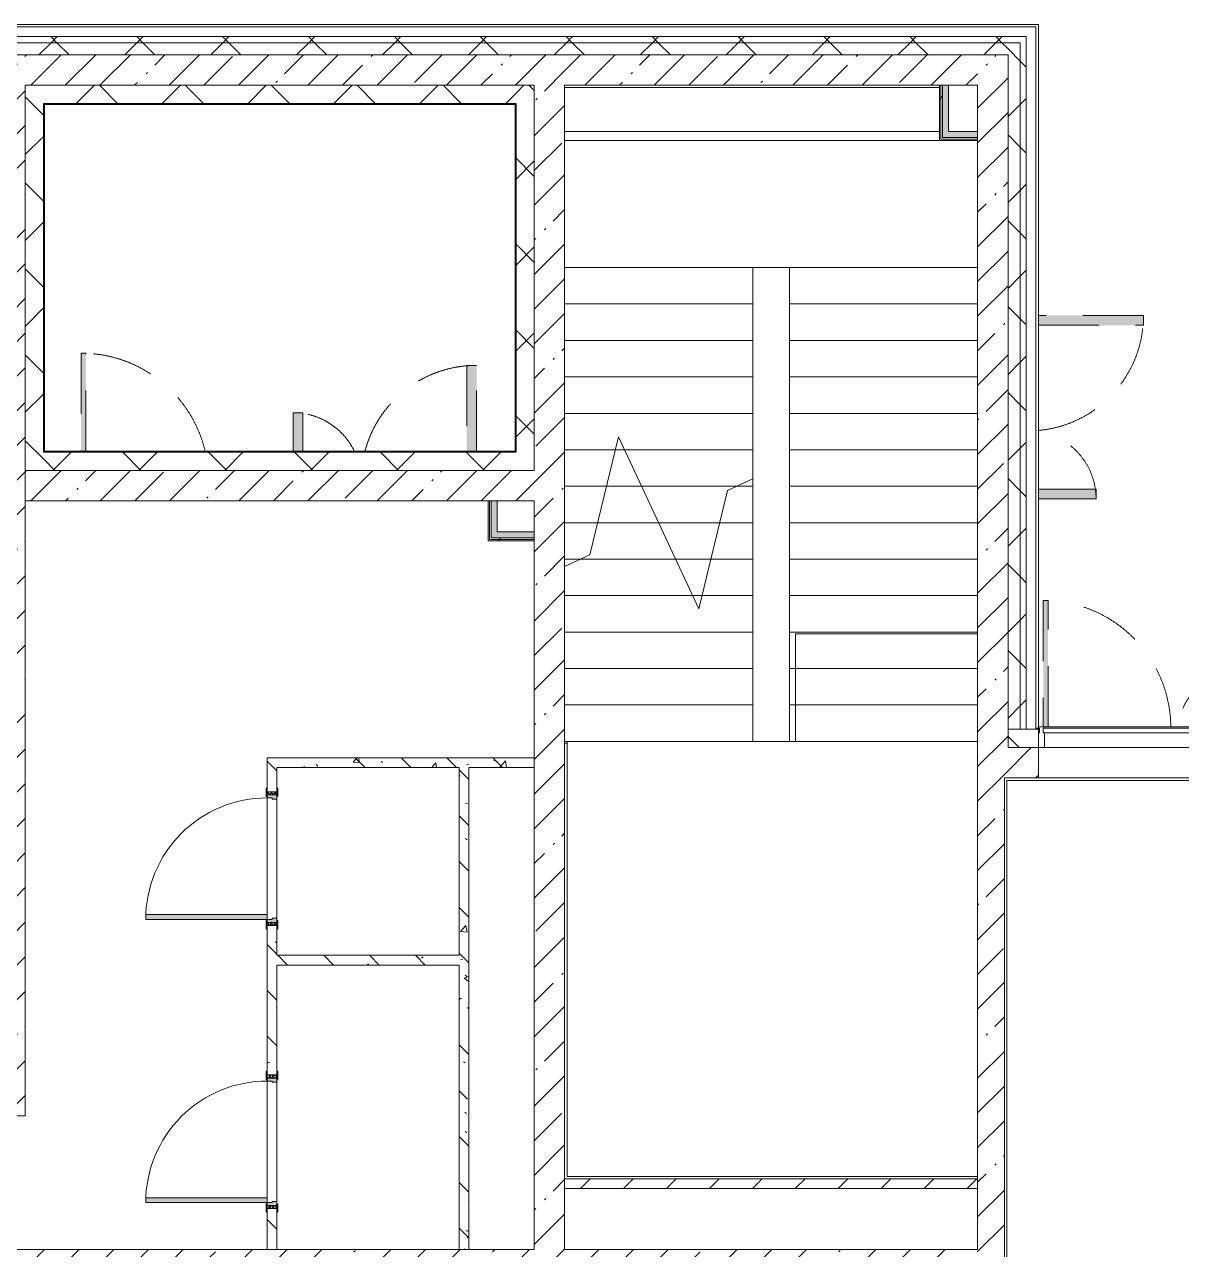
# Model space of a CAD drawing. Header units: millimetres. Extents: x -3245 to 186632, y -8553 to 29000.
# Drawn here: x 144587 to 154110, y 17269 to 27350 of the extents above; entities that cross this region are included whole.
import ezdxf

# ---------------------------------------------------------------- set-up
doc = ezdxf.new("R2010")
doc.units = ezdxf.units.MM
doc.linetypes.add('200_ШТРИХ__ш1_п0_6_', pattern=[800, 500, -300])
for name, color, linetype, lineweight in [('A-DETL-MBND-1', 7, '200_ШТРИХ__ш1_п0_6_', 9), ('A-GLAZ-2', 7, 'Continuous', 5), ('A-GLAZ-CWMG-4', 7, 'Continuous', 5), ('A-WALL', 7, 'Continuous', 9), ('A-WALL-7', 7, 'Continuous', 5), ('I-WALL-29', 7, 'Continuous', 5), ('S-STRS-2', 7, 'Continuous', 5), ('S-STRS-MBND-1', 7, 'Continuous', 5)]:
    doc.layers.add(name, color=color, linetype=linetype, lineweight=lineweight)
for name, color, linetype, lineweight, true_color in [('A-DOOR-2', 7, 'Continuous', 5, 0xaaaaaa), ('A-DOOR-3', 7, 'Continuous', 5, 0xe2e2e2), ('A-DOOR-FRAM-2', 7, 'Continuous', 5, 0xe2e2e2), ('A-DOOR-FRAM-3', 7, 'Continuous', 5, 0xaaaaaa), ('A-FLOR-2', 7, 'Continuous', 5, 0xaaaaaa), ('I-WALL-28', 7, 'Continuous', 9, 0xe7e7e7), ('I-WALL-31', 7, 'Continuous', 5, 0x787878)]:
    doc.layers.add(name, color=color, linetype=linetype, lineweight=lineweight, true_color=true_color)
pattern_1 = [(45, (59622.45, 0), (-353.5534, 353.5534), []), (135, (59622.45, 0), (-353.5534, -353.5534), [])]
pattern_2 = [(45, (59622.45, 0), (-285.1231, 285.1231), []), (45, (59907.57, 0), (-285.1231, 285.1231), [504.031, -100.806, 16.764, -84.042])]
pattern_3 = [(135, (59622.45, 0), (-377.1708, -377.1708), [533.4, -88.9, 17.78, -88.9]), (135, (59622.45, 376.94), (-377.1708, -377.1708), []), (50, (59622.45, 0), (637.6445, -55.7866), [66.675, -733.425]), (355, (59622.45, 0), (-123.3494, 668.699), [53.34, -586.74]), (100.451, (59675.6, -4.65), (514.299, 612.908), [56.665, -623.315]), (46.184, (59622.45, 177.8), (948.7764, -147.15), [100.012, -1100.137]), (96.636, (59701.5, 165.5), (830.909, 865.997), [84.998, -934.973]), (351.184, (59622.45, 177.8), (830.918, 865.988), [80.01, -880.11]), (21, (59711.35, 133.35), (530.6506, -357.9283), [66.675, -733.425]), (326, (59711.35, 133.35), (216.308, 644.6585), [53.34, -586.74]), (71.451, (59755.6, 103.5), (746.9596, 286.7243), [56.665, -623.315]), (37.5, (59622.45, 0), (10.81053, 295.9426), [16.764, -562.864, 16.764, -578.866, -588.962]), (37.5, (59622.45, 0), (10.81053, 295.9426), [-1175.258, 16.764, -572.198]), (7.5, (59622.45, 0), (233.8692, 350.6318), [16.764, -322.834, 16.764, -549.529, -224.472]), (7.5, (59622.45, 0), (233.8692, 350.6318), [-905.891, 16.764, -207.708]), (327.5, (59424.2, 0), (474.5678, -20.0513), [16.764, -205.486, 16.764, -676.656, -920.115]), (327.5, (59424.2, 0), (474.5678, -20.0513), [-915.67, 16.764, -903.351]), (317.5, (59335.3, 0), (518.4522, 88.9934), [16.764, -272.161, 16.764, -443.738, -653.415]), (317.5, (59335.3, 0), (518.4522, 88.9934), [-749.427, 16.764, -636.651])]
pattern_4 = [(45, (59622.45, 0), (-530.33, 530.33), []), (135, (59622.45, 0), (-530.33, -530.33), [])]

# ---------------------------------------------------------------- blocks, each defined once
blk = doc.blocks.new('110_Дверь_СКБ_2Ст_Внутренняя - ДН-7д_л__ ДОО_Дв_1450x2100h_Загрузочная_ Помещение холодильных камер-21737406-2_4_1_птичка')
at = {"layer": 'A-DETL-MBND-1'}
for points in [[(767.5, 283), (767.5, 990), (687.5, 990), (687.5, 283)], [(-662.5, 283), (-662.5, 600), (-742.5, 600), (-742.5, 283)]]:
    blk.add_hatch(color=256, dxfattribs=at).paths.add_polyline_path(points)
for p, q in [((767.5, 990), (687.5, 990)), ((687.5, 990), (687.5, 283)), ((767.5, 283), (767.5, 990)), ((-742.5, 600), (-742.5, 283)), ((-662.5, 600), (-742.5, 600)), ((-662.5, 283), (-662.5, 600))]:
    blk.add_line(p, q, dxfattribs=at)
for centre, radius, start, end in [((767.5, 40), 950, 90, 165), ((-742.5, 40), 560, 26.05405, 90)]:
    blk.add_arc(centre, radius, start, end, dxfattribs=at)
blk = doc.blocks.new('110_Дверь_СКБ_1Ст_Внутренняя1 - ДН-6д_ ДОО_Дв_1150x2100-24253098-2_4_1_птичка')
at = {"layer": 'A-DETL-MBND-1'}
blk.add_hatch(color=256, dxfattribs=at).paths.add_polyline_path([(-472.5, 283), (-472.5, 1090), (-512.5, 1090), (-512.5, 283)])
for p, q in [((-512.5, 1090), (-512.5, 283)), ((-472.5, 1090), (-512.5, 1090)), ((-472.5, 283), (-472.5, 1090))]:
    blk.add_line(p, q, dxfattribs=at)
blk.add_arc((-512.5, 40), 1050, 13.41257, 90, dxfattribs=at)
blk = doc.blocks.new('110_Дверь_СКБ_2Ст_Внутренняя - ДН-4д_ ДОО_Дв_1450x2100h_Лестничная клетка-23615437-2_4_1_птичка')
at = {"layer": 'A-DETL-MBND-1'}
for points in [[(-663, 990), (-743, 990), (-743, 125), (-663, 125), (-663, 279)], [(767, 125), (767, 600), (687, 600), (687, 125)]]:
    blk.add_hatch(color=256, dxfattribs=at).paths.add_polyline_path(points)
for p, q in [((-743, 990), (-743, 125)), ((-663, 990), (-743, 990)), ((-663, 125), (-663, 990)), ((767, 600), (687, 600)), ((687, 600), (687, 125)), ((767, 125), (767, 600))]:
    blk.add_line(p, q, dxfattribs=at)
for centre, radius, start, end in [((-743, 40), 950, 5.1855, 90), ((767, 40), 560, 90, 171.0757)]:
    blk.add_arc(centre, radius, start, end, dxfattribs=at)
blk = doc.blocks.new('110_Дверь_СКБ_1Ст_Внутренняя1 - Д-3 _п_ 1100x2100h_много всего-32422909-2_4_1_птичка')
at = {"layer": 'A-DOOR-2'}
h = blk.add_hatch(dxfattribs=at)
h.set_pattern_fill('FP_159', color=256, style=0, pattern_type=2)
h.set_pattern_definition([(135, (1751.41, 104.685), (-14.14214, -14.14214), []), (225, (1751.41, 104.685), (14.14214, -14.14214), [])])
h.paths.add_polyline_path([(537.5, -40), (562.5, -40), (562.5, 40), (537.5, 40)])
at = {"layer": 'A-DOOR-3'}
h = blk.add_hatch(color=256, dxfattribs=at)
h.paths.add_polyline_path([(-512.5, 40), (-512.5, -40), (-477.5, -40), (-477.5, 0), (-487.5, 0), (-487.5, 40)])
h.paths.add_polyline_path([(502.5, 0), (502.5, -40), (537.5, -40), (537.5, 40), (512.5, 40), (512.5, 0)])
at = {"layer": 'A-DOOR-FRAM-2'}
for points in [[(-487.5, 1040), (-487.5, 40), (-447.5, 40), (-447.5, 1040)], [(-567.5, 40), (-497.5, 40), (-497.5, 48), (-567.5, 48)], [(522.5, 40), (592.5, 40), (592.5, 48), (522.5, 48)], [(-567.5, -48), (-497.5, -48), (-497.5, -40), (-567.5, -40)], [(522.5, -48), (592.5, -48), (592.5, -40), (522.5, -40)]]:
    blk.add_hatch(color=256, dxfattribs=at).paths.add_polyline_path(points)
at = {"layer": 'A-DOOR-FRAM-3'}
h = blk.add_hatch(dxfattribs=at)
h.set_pattern_fill('FP_160', color=256, style=0, pattern_type=2)
h.set_pattern_definition([(45, (-371.384, 104.685), (-14.1421, 14.1421), []), (135, (-371.384, 104.685), (-14.1421, -14.1421), [])])
h.paths.add_polyline_path([(-537.5, 40), (-537.5, -40), (-512.5, -40), (-512.5, 40)])
at = {"layer": 'A-DOOR-2'}
for p, q in [((-487.5, 1040), (-487.5, 40)), ((-447.5, 1040), (-487.5, 1040)), ((-447.5, 40), (-447.5, 1040)), ((-487.5, 40), (-447.5, 40))]:
    blk.add_line(p, q, dxfattribs=at)
blk.add_arc((-487.5, 40), 1000, 360, 90, dxfattribs=at)
at = {"layer": 'A-DOOR-FRAM-3'}
for p, q in [((-497.5, 48), (-567.5, 48)), ((-567.5, 48), (-567.5, 40)), ((-567.5, 40), (-497.5, 40)), ((-512.5, 40), (-537.5, 40)), ((-537.5, 40), (-537.5, -40)), ((-487.5, 40), (-512.5, 40)), ((-512.5, 40), (-512.5, -40)), ((-512.5, -40), (-512.5, 40)), ((-497.5, 40), (-512.5, 40)), ((-512.5, 40), (-512.5, 39)), ((-512.5, 39), (-497.5, 39)), ((-497.5, 40), (-497.5, 48)), ((-497.5, 39), (-497.5, 40)), ((-487.5, 0), (-487.5, 40)), ((-477.5, 0), (-487.5, 0)), ((-477.5, -40), (-477.5, 0)), ((512.5, 0), (502.5, 0)), ((502.5, 0), (502.5, -40)), ((512.5, 40), (512.5, 0)), ((537.5, 40), (512.5, 40)), ((592.5, 48), (522.5, 48)), ((522.5, 48), (522.5, 40)), ((537.5, 40), (522.5, 40)), ((522.5, 40), (522.5, 39)), ((522.5, 40), (592.5, 40)), ((522.5, 39), (537.5, 39)), ((537.5, -40), (537.5, 40)), ((562.5, 40), (537.5, 40)), ((537.5, 40), (537.5, -40)), ((537.5, 39), (537.5, 40)), ((562.5, -40), (562.5, 40)), ((592.5, 40), (592.5, 48)), ((-497.5, -40), (-567.5, -40)), ((-567.5, -40), (-567.5, -48)), ((-567.5, -48), (-497.5, -48)), ((-537.5, -40), (-512.5, -40)), ((-497.5, -39), (-512.5, -39)), ((-512.5, -39), (-512.5, -40)), ((-512.5, -40), (-477.5, -40)), ((-512.5, -40), (-497.5, -40)), ((-497.5, -40), (-497.5, -39)), ((-497.5, -48), (-497.5, -40)), ((502.5, -40), (537.5, -40)), ((537.5, -39), (522.5, -39)), ((522.5, -39), (522.5, -40)), ((522.5, -40), (537.5, -40)), ((592.5, -40), (522.5, -40)), ((522.5, -40), (522.5, -48)), ((522.5, -48), (592.5, -48)), ((537.5, -40), (537.5, -39)), ((537.5, -40), (562.5, -40)), ((592.5, -48), (592.5, -40))]:
    blk.add_line(p, q, dxfattribs=at)
blk = doc.blocks.new('DRS_ДПУ_распашная__2Ст_Прямоугольная1 - ВН-4_ Нр_ДО_1500х2200 глухая-26741401-2_4_1_птичка')
at = {"layer": 'A-DETL-MBND-1'}
h = blk.add_hatch(color=256, dxfattribs=at)
h.paths.add_polyline_path([(-760, 10), (-730, 10), (-730, 1050), (-770, 1050), (-770, 10)])
h.paths.add_polyline_path([(-760, 0), (-760, 10), (-770, 0)])
h = blk.add_hatch(color=256, dxfattribs=at)
h.paths.add_polyline_path([(760, 0), (770, 0), (760, 10)])
h.paths.add_polyline_path([(770, 10), (770, 423), (730, 423), (735, 10), (760, 10)])
for p, q in [((-770, 1050), (-770, 10)), ((-730, 1050), (-770, 1050)), ((-730, 10), (-730, 1050)), ((770, 423), (730, 423)), ((730, 423), (730, 10)), ((770, 10), (770, 423))]:
    blk.add_line(p, q, dxfattribs=at)
for centre, radius, start, end in [((-770, 0), 1050, 0.552, 90), ((770, 0), 423, 90, 178.6103)]:
    blk.add_arc(centre, radius, start, end, dxfattribs=at)
blk = doc.blocks.new('Прямоугольный импост - Импост структурный с накладкой - 170мм-23713232-2_4_1_птичка')
at = {"layer": 'A-DETL-MBND-1'}
blk.add_line((0, 0), (-10, 0), dxfattribs=at)
blk = doc.blocks.new('Прямоугольный импост - Импост структурный с накладкой - 170мм-22874499-2_4_1_птичка')
at = {"layer": 'A-GLAZ-CWMG-4'}
for p, q in [((0, 160), (-50, 160)), ((-50, 160), (-50, 40)), ((0, 40), (0, 160)), ((-50, 40), (-40, 40)), ((-40, 0), (-50, 0)), ((-50, 0), (-50, -10)), ((-40, 40), (-40, 0)), ((-10, 0), (-10, 40)), ((-10, 40), (0, 40)), ((0, 0), (-10, 0)), ((0, -10), (0, 0)), ((-50, -10), (0, -10))]:
    blk.add_line(p, q, dxfattribs=at)
blk = doc.blocks.new('PNS_Панель прямоугольная1 - Нр_Стекло - 40мм-22959730-2_4_1_птичка')
at = {"layer": 'A-GLAZ-2'}
for p, q in [((-770, 0), (770, 0)), ((770, 0), (-770, 0)), ((-760, -40), (760, -40))]:
    blk.add_line(p, q, dxfattribs=at)
blk = doc.blocks.new('Прямоугольный импост - Импост структурный с накладкой - 170мм-22855553-2_4_1_птичка')
at = {"layer": 'A-GLAZ-CWMG-4'}
for p, q in [((93360, 21560), (93360, 21570)), ((93360, 21570), (94880, 21570)), ((94880, 21570), (94880, 21560)), ((93360, 21400), (94880, 21400))]:
    blk.add_line(p, q, dxfattribs=at)
blk = doc.blocks.new('Зашивка приборов отопления33 - Зашивка приборов отопления-33324347-2_4_1_птичка')
at = {"layer": 'A-WALL-7'}
for p, q in [((124366, 19499), (121281, 19499)), ((121281, 19136), (124366, 19136)), ((124366, 19136), (121281, 19136)), ((121281, 19061), (124366, 19061))]:
    blk.add_line(p, q, dxfattribs=at)

msp = doc.modelspace()

# ---------------------------------------------------------------- hatches: boundary and pattern name
at = {"layer": 'A-WALL-7'}
h = msp.add_hatch(dxfattribs=at)
h.set_pattern_fill('FP_123', color=256, style=0, pattern_type=2)
h.set_pattern_definition(pattern_1)
h.paths.add_polyline_path([(151231.2, 27200), (152782.4, 27200), (152782.4, 27250), (139972.4, 27250), (139972.4, 27200), (149376.2, 27200)])
h.paths.add_polyline_path([(137472.4, 27200), (137472.4, 27250), (135962.4, 27250), (135962.4, 27200), (137318.4, 27200)])
h.paths.add_polyline_path([(127579.5, 27200), (127582.4, 27200), (127579.5, 27250), (125782.4, 27250), (125782.4, 27200), (127115.7, 27200)])
h.paths.add_polyline_path([(128970.8, 27200), (133862.4, 27200), (133862.4, 27250), (128482.4, 27250), (128482.4, 27200)])
h.paths.add_polyline_path([(123802.4, 27200), (124882.4, 27200), (124882.4, 27250), (123802.4, 27250)])
h.paths.add_polyline_path([(114632.3, 27200), (114632.3, 27250), (113482.6, 27250), (113482.6, 27200), (114130.4, 27200)])
h.paths.add_polyline_path([(109492.8, 27200), (110382.6, 27200), (110382.6, 27250), (109282.7, 27250), (109282.7, 27200)])
h.paths.add_polyline_path([(115532.3, 27200), (116782.4, 27200), (116782.4, 27250), (115532.3, 27250)])
h.paths.add_polyline_path([(120662.4, 27200), (120662.4, 27250), (119482.4, 27250), (119482.4, 27200), (120623.1, 27200)])
h.paths.add_polyline_path([(104029.4, 27200), (104029.4, 27250), (101632.4, 27250), (101632.4, 27200), (103000.2, 27200)])
h.paths.add_polyline_path([(107129.4, 27200), (108382.7, 27200), (108382.7, 27250), (107129.4, 27250)])
h = msp.add_hatch(dxfattribs=at)
h.set_pattern_fill('FP_123', color=256, style=0, pattern_type=2)
h.set_pattern_definition(pattern_1)
h.paths.add_polyline_path([(152832.4, 21550), (152832.4, 27250), (152782.4, 27250), (152782.4, 21550)])
h = msp.add_hatch(dxfattribs=at)
h.set_pattern_fill('FP_123', color=256, style=0, pattern_type=2)
h.set_pattern_definition(pattern_1)
h.paths.add_polyline_path([(151231.2, 27100), (152682.4, 27100), (152682.4, 27200), (139972.4, 27200), (139972.4, 27100), (149376.2, 27100)])
h.paths.add_polyline_path([(124882.4, 27100), (124882.4, 27200), (123802.4, 27200), (123802.4, 27100), (124577.6, 27100)])
h.paths.add_polyline_path([(128482.4, 27100), (133862.4, 27100), (133862.4, 27200), (128482.4, 27200)])
h.paths.add_polyline_path([(127582.4, 27100), (127579.5, 27200), (125782.4, 27200), (125782.4, 27100), (127579.5, 27100)])
h.paths.add_polyline_path([(137472.4, 27100), (137472.4, 27200), (135962.4, 27200), (135962.4, 27100), (137318.4, 27100)])
h.paths.add_polyline_path([(119695.6, 27100), (120662.4, 27100), (120662.4, 27200), (119482.4, 27200), (119482.4, 27100)])
h.paths.add_polyline_path([(113482.6, 27100), (114632.3, 27100), (114632.3, 27200), (113482.6, 27200)])
h.paths.add_polyline_path([(116449.2, 27100), (116782.4, 27100), (116782.4, 27200), (115532.3, 27200), (115532.3, 27100), (115985.5, 27100)])
h.paths.add_polyline_path([(107129.4, 27100), (108382.7, 27100), (108382.7, 27200), (107129.4, 27200)])
h.paths.add_polyline_path([(109987.3, 27100), (110382.6, 27100), (110382.6, 27200), (109282.7, 27200), (109282.7, 27100), (109492.8, 27100)])
h.paths.add_polyline_path([(104029.4, 27100), (104029.4, 27200), (101682.4, 27200), (101682.4, 27100), (103000.2, 27100)])
h = msp.add_hatch(dxfattribs=at)
h.set_pattern_fill('FP_123', color=256, style=0, pattern_type=2)
h.set_pattern_definition(pattern_1)
h.paths.add_polyline_path([(152782.4, 21550), (152782.4, 27200), (152682.4, 27200), (152682.4, 21550)])
h = msp.add_hatch(dxfattribs=at)
h.set_pattern_fill('FP_123', color=256, style=0, pattern_type=2)
h.set_pattern_definition(pattern_1)
h.paths.add_polyline_path([(144742.4, 23680), (144738.6, 26850), (144592.4, 26850), (144592.4, 23680), (144738.6, 23680)])
h = msp.add_hatch(dxfattribs=at)
h.set_pattern_fill('FP_123', color=256, style=0, pattern_type=2)
h.set_pattern_definition(pattern_1)
h.paths.add_polyline_path([(147521.2, 26700), (148632.4, 26700), (148632.4, 26850), (144742.4, 26850), (144745.4, 26700), (145666.1, 26700)])
h = msp.add_hatch(dxfattribs=at)
h.set_pattern_fill('FP_123', color=256, style=0, pattern_type=2)
h.set_pattern_definition(pattern_1)
h.paths.add_polyline_path([(148782.4, 23680), (148782.4, 26850), (148632.4, 26850), (148632.4, 23680)])
h = msp.add_hatch(dxfattribs=at)
h.set_pattern_fill('FP_123', color=256, style=0, pattern_type=2)
h.set_pattern_definition(pattern_1)
h.paths.add_polyline_path([(148632.4, 23680), (148629.4, 23830), (144742.4, 23830), (144742.4, 23680), (148624.4, 23680)])
h = msp.add_hatch(dxfattribs=at)
h.set_pattern_fill('FP_123', color=256, style=0, pattern_type=2)
h.set_pattern_definition(pattern_1)
h.paths.add_polyline_path([(184852.4, 21400), (184852.4, 21550), (179772.7, 21550), (179772.7, 21400), (184702.4, 21400)])
h.paths.add_polyline_path([(178872.7, 21400), (178872.7, 21550), (177522.9, 21550), (177522.9, 21400), (178129.3, 21400)])
h.paths.add_polyline_path([(166071.6, 21400), (166472.9, 21400), (166472.9, 21550), (165172.7, 21550), (165172.7, 21400), (165672.4, 21400)])
h.paths.add_polyline_path([(168672.9, 21400), (168672.9, 21550), (167372.9, 21550), (167372.9, 21400), (167926.6, 21400)])
h.paths.add_polyline_path([(169572.9, 21400), (170872.4, 21400), (170872.4, 21550), (169572.9, 21550)])
h.paths.add_polyline_path([(175722.9, 21400), (176622.9, 21400), (176622.9, 21550), (175222.9, 21550), (175222.9, 21400), (175346.8, 21400)])
h.paths.add_polyline_path([(171772.4, 21400), (172922.9, 21400), (172922.9, 21550), (171772.4, 21550)])
h.paths.add_polyline_path([(159578.9, 21400), (160772.4, 21400), (160772.4, 21550), (156232.4, 21550), (156232.4, 21400), (158651.4, 21400)])
h.paths.add_polyline_path([(161672.4, 21400), (162872.7, 21400), (162872.7, 21550), (161672.4, 21550)])
h.paths.add_polyline_path([(152932.4, 21400), (152932.4, 21550), (152682.4, 21550), (152682.4, 21400)])
at = {"layer": 'I-WALL-28'}
for points in [[(152192.4, 26420), (152192.4, 26850), (152142.4, 26850), (152142.4, 26420), (152158.8, 26420)], [(152432.4, 26420), (152432.4, 26470), (152192.4, 26470), (152192.4, 26420)], [(148477.4, 23125), (148477.4, 23430), (148427.4, 23430), (148427.4, 23125), (148448.7, 23125)], [(148782.4, 23125), (148782.4, 23175), (148477.4, 23175), (148477.4, 23125)]]:
    msp.add_hatch(color=256, dxfattribs=at).paths.add_polyline_path(points)
at = {"layer": 'I-WALL-29'}
h = msp.add_hatch(dxfattribs=at)
h.set_pattern_fill('FP_131', color=256, style=0, pattern_type=2)
h.set_pattern_definition(pattern_2)
h.paths.add_polyline_path([(144372.4, 18370), (144592.4, 18370), (144592.4, 27100), (144372.4, 27100), (144372.4, 18740.9)])
h = msp.add_hatch(dxfattribs=at)
h.set_pattern_fill('FP_131', color=256, style=0, pattern_type=2)
h.set_pattern_definition(pattern_2)
h.paths.add_polyline_path([(148782.4, 26850), (148782.4, 27100), (144592.4, 27100), (144592.4, 26850), (148632.4, 26850)])
h = msp.add_hatch(dxfattribs=at)
h.set_pattern_fill('FP_131', color=256, style=0, pattern_type=2)
h.set_pattern_definition(pattern_2)
h.paths.add_polyline_path([(148782.4, 17270), (149032.4, 17270), (149032.4, 27100), (148782.4, 27100), (148782.4, 18162.4)])
h = msp.add_hatch(dxfattribs=at)
h.set_pattern_fill('FP_131', color=256, style=0, pattern_type=2)
h.set_pattern_definition(pattern_2)
h.paths.add_polyline_path([(151231.2, 26850), (152432.4, 26850), (152432.4, 27100), (149032.4, 27100), (149032.4, 26850), (149376.2, 26850)])
h = msp.add_hatch(dxfattribs=at)
h.set_pattern_fill('FP_131', color=256, style=0, pattern_type=2)
h.set_pattern_definition(pattern_2)
h.paths.add_polyline_path([(152652.4, 21550), (152682.4, 21558), (152682.4, 27100), (152432.4, 27100), (152432.4, 21550), (152622.5, 21550)])
h.paths.add_polyline_path([(152682.4, 21400), (152682.4, 21550), (152652.4, 21550), (152652.4, 21400)])
h = msp.add_hatch(dxfattribs=at)
h.set_pattern_fill('FP_227', color=256, style=0, pattern_type=2)
h.set_pattern_definition(pattern_4)
h.paths.add_polyline_path([(152129.9, 26395), (152129.9, 26850), (152117.4, 26850), (152117.4, 26395)])
h = msp.add_hatch(dxfattribs=at)
h.set_pattern_fill('FP_227', color=256, style=0, pattern_type=2)
h.set_pattern_definition(pattern_4)
h.paths.add_polyline_path([(152142.4, 26407.5), (152142.4, 26850), (152129.9, 26850), (152129.9, 26407.5)])
h = msp.add_hatch(dxfattribs=at)
h.set_pattern_fill('FP_131', color=256, style=0, pattern_type=2)
h.set_pattern_definition(pattern_2)
h.paths.add_polyline_path([(148782.4, 23430), (148782.4, 23680), (144592.4, 23680), (144592.4, 23430), (148477.4, 23430)])
h = msp.add_hatch(dxfattribs=at)
h.set_pattern_fill('FP_227', color=256, style=0, pattern_type=2)
h.set_pattern_definition(pattern_4)
h.paths.add_polyline_path([(148414.9, 23100), (148782.4, 23100), (148782.4, 23112.5), (148414.9, 23112.5)])
h = msp.add_hatch(dxfattribs=at)
h.set_pattern_fill('FP_227', color=256, style=0, pattern_type=2)
h.set_pattern_definition(pattern_4)
h.paths.add_polyline_path([(148782.4, 23112.5), (148782.4, 23125), (148427.4, 23125), (148427.4, 23112.5), (148477.4, 23112.5)])
h = msp.add_hatch(dxfattribs=at)
h.set_pattern_fill('FP_131', color=256, style=0, pattern_type=2)
h.set_pattern_definition(pattern_2)
h.paths.add_polyline_path([(152622.4, 13400), (152652.4, 13400), (152652.4, 13620), (152622.4, 13620), (152622.5, 13628), (152652.4, 13628), (152652.4, 21550), (152432.4, 21550), (152432.4, 13400)])
h = msp.add_hatch(dxfattribs=at)
h.set_pattern_fill('FP_131', color=256, style=0, pattern_type=2)
h.set_pattern_definition(pattern_2)
h.paths.add_polyline_path([(160202.4, 21150), (160202.4, 21400), (156232.4, 21400), (156232.4, 21150), (159942.4, 21150)])
h.paths.add_polyline_path([(152932.4, 21150), (152932.4, 21400), (152652.4, 21400), (152652.4, 21150)])
h = msp.add_hatch(dxfattribs=at)
h.set_pattern_fill('FP_135', color=256, style=0, pattern_type=2)
h.set_pattern_definition([(45, (59622.45, 0), (-176.7767, 176.7767), [])])
h.paths.add_polyline_path([(152432.4, 17770), (152432.4, 17850), (149032.4, 17850), (149032.4, 17770), (151231.2, 17770)])
h = msp.add_hatch(dxfattribs=at)
h.set_pattern_fill('FP_131', color=256, style=0, pattern_type=2)
h.set_pattern_definition(pattern_2)
h.paths.add_polyline_path([(144372.4, 16300), (144592.4, 16300), (144592.4, 17270), (144372.4, 17270), (144372.4, 17005.5)])
h = msp.add_hatch(dxfattribs=at)
h.set_pattern_fill('FP_131', color=256, style=0, pattern_type=2)
h.set_pattern_definition(pattern_2)
h.paths.add_polyline_path([(145892.4, 17050), (146112.4, 17050), (146112.4, 17270), (144592.4, 17270), (144592.4, 17050), (145666.1, 17050)])
h = msp.add_hatch(dxfattribs=at)
h.set_pattern_fill('FP_131', color=256, style=0, pattern_type=2)
h.set_pattern_definition(pattern_2)
h.paths.add_polyline_path([(152432.4, 17050), (152432.4, 17270), (146112.4, 17270), (146112.4, 17050), (151231.2, 17050)])
at = {"layer": 'I-WALL-31'}
h = msp.add_hatch(dxfattribs=at)
h.set_pattern_fill('FP_142', color=256, style=0, pattern_type=2)
h.set_pattern_definition(pattern_3)
h.paths.add_polyline_path([(148782.4, 21235.8), (148782.4, 21315.8), (146584.2, 21315.8), (146584.2, 21235.8), (148244.2, 21235.8)])
h = msp.add_hatch(dxfattribs=at)
h.set_pattern_fill('FP_142', color=256, style=0, pattern_type=2)
h.set_pattern_definition(pattern_3)
h.paths.add_polyline_path([(146584.2, 17270), (146664.2, 17270), (146664.2, 17605.4), (146584.2, 17605.4), (146584.2, 17575.4)])
h.paths.add_polyline_path([(146584.2, 18705.4), (146664.2, 18705.4), (146664.2, 19935.8), (146584.2, 19935.8), (146584.2, 18735.4)])
h.paths.add_polyline_path([(146664.2, 21035.8), (146664.2, 21235.8), (146584.2, 21235.8), (146584.2, 21035.8)])
h = msp.add_hatch(dxfattribs=at)
h.set_pattern_fill('FP_142', color=256, style=0, pattern_type=2)
h.set_pattern_definition(pattern_3)
h.paths.add_polyline_path([(148244.2, 16180), (148244.2, 17050), (148164.2, 17050), (148164.2, 16180)])
h.paths.add_polyline_path([(148244.2, 17270), (148244.2, 21235.8), (148164.2, 21235.8), (148164.2, 17270)])
h = msp.add_hatch(dxfattribs=at)
h.set_pattern_fill('FP_142', color=256, style=0, pattern_type=2)
h.set_pattern_definition(pattern_3)
h.paths.add_polyline_path([(148164.2, 19610), (148164.2, 19690), (146664.2, 19690), (146664.2, 19610), (147521.2, 19610)])

# ---------------------------------------------------------------- linework, layer by layer
at = {"layer": 'A-FLOR-2'}
for p, q in [((152432.4, 22335), (150932.4, 22335)), ((150932.4, 22335), (150932.4, 21450)), ((149053.4, 21435), (149032.4, 21435)), ((149053.4, 21450), (149053.4, 17871)), ((152432.4, 21450), (150582.4, 21450)), ((152672.4, 21130), (152672.4, 13628)), ((154802.4, 21130), (152672.4, 21130)), ((154802.4, 21150), (152932.4, 21150)), ((149053.4, 17871), (152432.4, 17871))]:
    msp.add_line(p, q, dxfattribs=at)
at = {"layer": 'A-WALL'}
for p, q in [((152912.4, 27330), (139972.4, 27330)), ((152912.4, 21550), (152912.4, 27330)), ((152832.4, 27250), (139972.4, 27250)), ((152832.4, 21550), (152832.4, 27250)), ((152782.4, 27200), (139972.4, 27200)), ((152782.4, 21550), (152782.4, 27200)), ((152682.4, 27100), (152682.4, 21400)), ((144592.4, 26850), (144750.4, 26850)), ((148624.4, 26850), (148782.4, 26850)), ((148782.4, 23680), (148782.4, 26850)), ((152129.9, 26407.5), (152129.9, 26850)), ((152142.4, 26420), (152142.4, 26850)), ((144742.4, 23830), (144742.4, 26700)), ((144742.4, 26700), (148632.4, 26700)), ((144745.4, 23833), (144745.4, 26697)), ((144745.4, 26697), (148629.4, 26697)), ((148629.4, 26697), (148629.4, 23833)), ((148632.4, 26700), (148632.4, 23830)), ((152432.4, 26420), (152142.4, 26420)), ((152432.4, 26395), (152432.4, 26470)), ((152432.4, 26407.5), (152129.9, 26407.5)), ((144742.4, 23830), (148632.4, 23830)), ((144745.4, 23833), (148629.4, 23833)), ((148477.4, 23430), (148402.4, 23430)), ((148414.9, 23112.5), (148414.9, 23430)), ((148427.4, 23125), (148427.4, 23430)), ((148782.4, 23112.5), (148414.9, 23112.5)), ((148782.4, 23125), (148427.4, 23125)), ((148782.4, 23100), (148782.4, 23175)), ((152432.4, 21550), (152432.4, 21150)), ((152932.4, 21550), (152682.4, 21550)), ((152912.4, 21558), (152932.4, 21558)), ((152932.4, 21553), (152912.4, 21553)), ((152682.4, 21400), (152932.4, 21400)), ((148782.4, 21235.8), (148782.4, 21315.8)), ((149032.4, 17850), (149032.4, 17770)), ((152432.4, 17770), (152432.4, 17850)), ((146584.2, 17270), (146664.2, 17270)), ((148164.2, 17270), (148244.2, 17270))]:
    msp.add_line(p, q, dxfattribs=at)
at = {"layer": 'A-WALL-7'}
for p, q in [((152932.4, 27350), (135962.4, 27350)), ((152932.4, 21400), (152932.4, 27350)), ((143822.4, 27100), (152682.4, 27100)), ((144750.4, 23838), (144750.4, 26692)), ((144750.4, 26692), (148624.4, 26692)), ((148624.4, 26692), (148624.4, 23838)), ((148624.4, 23838), (144750.4, 23838)), ((144592.4, 23680), (148782.4, 23680))]:
    msp.add_line(p, q, dxfattribs=at)
at = {"layer": 'I-WALL-29'}
for p, q in [((152682.4, 27100), (148782.4, 27100)), ((144592.4, 18370), (144592.4, 26850)), ((144750.4, 26850), (148624.4, 26850)), ((149032.4, 17850), (149032.4, 26850)), ((149032.4, 26850), (152432.4, 26850)), ((152117.4, 26850), (152117.4, 26395)), ((152192.4, 26470), (152192.4, 26850)), ((152432.4, 26850), (152432.4, 26470)), ((152432.4, 26470), (152192.4, 26470)), ((152117.4, 26395), (152432.4, 26395)), ((152432.4, 26395), (152432.4, 17850)), ((144592.4, 23430), (148402.4, 23430)), ((148402.4, 23430), (148402.4, 23100)), ((148477.4, 23430), (148782.4, 23430)), ((148477.4, 23175), (148477.4, 23430)), ((148782.4, 23430), (148782.4, 23175)), ((148402.4, 23100), (148782.4, 23100)), ((148782.4, 23175), (148477.4, 23175)), ((148782.4, 23100), (148782.4, 21315.8)), ((152932.4, 21150), (152932.4, 21400)), ((148782.4, 21315.8), (146584.2, 21315.8)), ((146584.2, 21315.8), (146584.2, 21065.8)), ((146664.2, 21235.8), (148164.2, 21235.8)), ((146664.2, 21065.8), (146664.2, 21235.8)), ((148164.2, 21235.8), (148164.2, 19690)), ((148244.2, 21235.8), (148782.4, 21235.8)), ((148244.2, 17270), (148244.2, 21235.8)), ((148782.4, 21235.8), (148782.4, 17270)), ((152652.4, 13628), (152652.4, 21150)), ((152652.4, 21150), (152932.4, 21150)), ((146584.2, 20025.8), (146584.2, 20985.8)), ((146664.2, 20975.8), (146664.2, 19995.8)), ((146584.2, 19905.8), (146584.2, 18735.4)), ((146664.2, 19690), (146664.2, 19905.8)), ((148164.2, 19690), (146664.2, 19690)), ((146664.2, 18735.4), (146664.2, 19610)), ((146664.2, 19610), (148164.2, 19610)), ((148164.2, 19610), (148164.2, 17270)), ((146584.2, 17695.4), (146584.2, 18655.4)), ((146664.2, 18645.4), (146664.2, 17665.4)), ((144372.4, 18370), (144592.4, 18370)), ((152432.4, 17850), (149032.4, 17850)), ((149032.4, 17270), (149032.4, 17770)), ((149032.4, 17770), (152432.4, 17770)), ((152432.4, 17770), (152432.4, 17270)), ((146584.2, 17575.4), (146584.2, 17270)), ((146664.2, 17270), (146664.2, 17575.4)), ((146584.2, 17270), (144372.4, 17270)), ((148164.2, 17270), (146664.2, 17270)), ((148782.4, 17270), (148244.2, 17270)), ((152432.4, 17270), (149032.4, 17270))]:
    msp.add_line(p, q, dxfattribs=at)
at = {"layer": 'S-STRS-2'}
for p, q in [((149032.4, 25350), (150582.4, 25350)), ((149032.4, 25350), (150582.4, 25350)), ((150582.4, 25350), (150882.4, 25350)), ((150582.4, 25050), (150582.4, 25350)), ((152432.4, 25350), (150882.4, 25350)), ((150882.4, 25350), (150882.4, 25050)), ((152432.4, 25350), (150882.4, 25350)), ((149032.4, 25050), (150582.4, 25050)), ((149032.4, 25050), (150582.4, 25050)), ((150582.4, 24750), (150582.4, 25050)), ((150882.4, 25050), (150882.4, 24750)), ((152432.4, 25050), (150882.4, 25050)), ((152432.4, 25050), (150882.4, 25050)), ((149032.4, 24750), (150582.4, 24750)), ((149032.4, 24750), (150582.4, 24750)), ((150582.4, 24450), (150582.4, 24750)), ((150882.4, 24750), (150882.4, 24450)), ((152432.4, 24750), (150882.4, 24750)), ((152432.4, 24750), (150882.4, 24750)), ((149032.4, 24450), (150582.4, 24450)), ((149032.4, 24450), (150582.4, 24450)), ((150582.4, 24150), (150582.4, 24450)), ((150882.4, 24450), (150882.4, 24150)), ((152432.4, 24450), (150882.4, 24450)), ((152432.4, 24450), (150882.4, 24450)), ((149032.4, 24150), (150582.4, 24150)), ((149032.4, 24150), (150582.4, 24150)), ((150582.4, 23850), (150582.4, 24150)), ((150882.4, 24150), (150882.4, 23850)), ((152432.4, 24150), (150882.4, 24150)), ((152432.4, 24150), (150882.4, 24150)), ((149032.4, 23850), (149451, 23850)), ((149032.4, 23850), (149451, 23850)), ((149451, 23850), (149527.7, 23850)), ((149451, 23850), (149527.7, 23850)), ((149527.7, 23850), (150582.4, 23850)), ((149527.7, 23850), (150582.4, 23850)), ((150582.4, 23611.4), (150582.4, 23850)), ((150882.4, 23850), (150882.4, 23550)), ((152432.4, 23850), (150882.4, 23850)), ((152432.4, 23850), (150882.4, 23850)), ((150582.4, 23550), (150582.4, 23611.4)), ((149032.4, 23550), (149376.2, 23550)), ((149032.4, 23550), (149376.2, 23550)), ((149378.1, 23550), (149667.6, 23550)), ((149378.1, 23550), (149667.6, 23550)), ((149667.6, 23550), (150450.8, 23550)), ((149667.6, 23550), (150450.8, 23550)), ((150450.8, 23550), (150582.4, 23550)), ((150450.8, 23550), (150582.4, 23550)), ((150582.4, 23250), (150582.4, 23550)), ((150882.4, 23550), (150882.4, 23250)), ((152432.4, 23550), (150882.4, 23550)), ((152432.4, 23550), (150882.4, 23550)), ((149032.4, 23250), (149305.2, 23250)), ((149032.4, 23250), (149305.2, 23250)), ((149305.2, 23250), (149807.4, 23250)), ((149305.2, 23250), (149807.4, 23250)), ((149807.4, 23250), (150309.7, 23250)), ((149807.4, 23250), (150309.7, 23250)), ((150309.7, 23250), (150582.4, 23250)), ((150309.7, 23250), (150582.4, 23250)), ((150582.4, 22950), (150582.4, 23250)), ((150882.4, 23250), (150882.4, 22950)), ((152432.4, 23250), (150882.4, 23250)), ((152432.4, 23250), (150882.4, 23250)), ((149032.4, 22950), (149164.1, 22950)), ((149032.4, 22950), (149164.1, 22950)), ((149164.1, 22950), (149947.3, 22950)), ((149164.1, 22950), (149947.3, 22950)), ((149947.3, 22950), (150236.8, 22950)), ((149947.3, 22950), (150236.8, 22950)), ((150236.8, 22950), (150582.4, 22950)), ((150236.8, 22950), (150582.4, 22950)), ((150582.4, 22650), (150582.4, 22950)), ((150882.4, 22950), (150882.4, 22650)), ((152432.4, 22950), (150882.4, 22950)), ((152432.4, 22950), (150882.4, 22950)), ((149032.4, 22650), (150087.2, 22650)), ((149032.4, 22650), (150087.2, 22650)), ((150087.2, 22650), (150163.9, 22650)), ((150087.2, 22650), (150163.9, 22650)), ((150163.9, 22650), (150582.4, 22650)), ((150163.9, 22650), (150582.4, 22650)), ((150582.4, 22350), (150582.4, 22650)), ((150882.4, 22650), (150882.4, 22350)), ((152432.4, 22650), (150882.4, 22650)), ((152432.4, 22650), (150882.4, 22650)), ((149032.4, 22350), (150582.4, 22350)), ((149032.4, 22350), (150582.4, 22350)), ((150582.4, 22050), (150582.4, 22350)), ((152432.4, 22350), (150882.4, 22350)), ((149032.4, 22050), (150582.4, 22050)), ((149032.4, 22050), (150582.4, 22050)), ((150582.4, 21750), (150582.4, 22050)), ((149032.4, 21750), (150582.4, 21750)), ((149032.4, 21750), (150582.4, 21750)), ((150582.4, 21450), (150582.4, 21750)), ((149032.4, 21450), (150582.4, 21450)), ((149032.4, 21450), (150582.4, 21450))]:
    msp.add_line(p, q, dxfattribs=at)
at = {"layer": 'S-STRS-MBND-1'}
for p, q in [((149032.4, 26850), (149032.4, 25350)), ((152432.4, 26850), (149032.4, 26850)), ((152432.4, 25350), (152432.4, 26850)), ((149032.4, 25350), (150582.4, 25350)), ((149032.4, 23550), (149032.4, 25350)), ((149032.4, 25350), (150582.4, 25350)), ((150582.4, 25350), (150882.4, 25350)), ((150582.4, 23611.4), (150582.4, 25350)), ((152432.4, 25350), (150882.4, 25350)), ((150882.4, 25350), (150882.4, 21450)), ((152432.4, 25350), (150882.4, 25350)), ((152432.4, 25350), (152432.4, 21450)), ((149032.4, 25050), (150582.4, 25050)), ((149032.4, 25050), (150582.4, 25050)), ((152432.4, 25050), (150882.4, 25050)), ((152432.4, 25050), (150882.4, 25050)), ((149032.4, 24750), (150582.4, 24750)), ((149032.4, 24750), (150582.4, 24750)), ((152432.4, 24750), (150882.4, 24750)), ((152432.4, 24750), (150882.4, 24750)), ((149032.4, 24450), (150582.4, 24450)), ((149032.4, 24450), (150582.4, 24450)), ((152432.4, 24450), (150882.4, 24450)), ((152432.4, 24450), (150882.4, 24450)), ((149032.4, 24150), (150582.4, 24150)), ((149032.4, 24150), (150582.4, 24150)), ((152432.4, 24150), (150882.4, 24150)), ((152432.4, 24150), (150882.4, 24150)), ((149477.3, 23958.1), (149241, 22985.9)), ((150137.6, 22541.9), (149477.3, 23958.1)), ((149032.4, 23850), (149451, 23850)), ((149032.4, 23850), (149451, 23850)), ((149527.7, 23850), (150582.4, 23850)), ((149527.7, 23850), (150582.4, 23850)), ((152432.4, 23850), (150882.4, 23850)), ((152432.4, 23850), (150882.4, 23850)), ((150582.4, 23611.4), (150373.9, 23514.1)), ((149032.4, 23550), (149378.1, 23550)), ((149032.4, 23550), (149378.1, 23550)), ((149667.6, 23550), (150450.8, 23550)), ((149667.6, 23550), (150450.8, 23550)), ((150373.9, 23514.1), (150137.6, 22541.9)), ((152432.4, 23550), (150882.4, 23550)), ((152432.4, 23550), (150882.4, 23550)), ((149032.4, 23250), (149305.2, 23250)), ((149032.4, 23250), (149305.2, 23250)), ((149807.4, 23250), (150309.7, 23250)), ((149807.4, 23250), (150309.7, 23250)), ((152432.4, 23250), (150882.4, 23250)), ((152432.4, 23250), (150882.4, 23250)), ((149241, 22985.9), (149032.4, 22888.6)), ((149032.4, 22950), (149164.1, 22950)), ((149032.4, 22950), (149164.1, 22950)), ((149947.3, 22950), (150236.8, 22950)), ((149947.3, 22950), (150236.8, 22950)), ((152432.4, 22950), (150882.4, 22950)), ((152432.4, 22950), (150882.4, 22950)), ((150087.2, 22650), (150163.9, 22650)), ((150087.2, 22650), (150163.9, 22650)), ((152432.4, 22650), (150882.4, 22650)), ((152432.4, 22650), (150882.4, 22650)), ((152432.4, 22350), (150882.4, 22350)), ((152432.4, 22350), (150882.4, 22350)), ((152432.4, 22050), (150882.4, 22050)), ((152432.4, 22050), (150882.4, 22050)), ((152432.4, 21750), (150882.4, 21750)), ((152432.4, 21750), (150882.4, 21750)), ((152432.4, 21450), (150882.4, 21450))]:
    msp.add_line(p, q, dxfattribs=at)

# ---------------------------------------------------------------- block references
at = {"layer": 'A-DETL-MBND-1'}
for name, p, rotation in [('110_Дверь_СКБ_2Ст_Внутренняя - ДН-4д_ ДОО_Дв_1450x2100h_Лестничная клетка-23615437-2_4_1_птичка', (152807.4, 24212.5), 269.9999999999998), ('Прямоугольный импост - Импост структурный с накладкой - 170мм-23713232-2_4_1_птичка', (152932.4, 21560), 180)]:
    msp.add_blockref(name, p, dxfattribs=dict(at, rotation=rotation))
for name, p in [('110_Дверь_СКБ_1Ст_Внутренняя1 - ДН-6д_ ДОО_Дв_1150x2100-24253098-2_4_1_птичка', (145564.9, 23555)), ('110_Дверь_СКБ_2Ст_Внутренняя - ДН-7д_л__ ДОО_Дв_1450x2100h_Загрузочная_ Помещение холодильных камер-21737406-2_4_1_птичка', (147539.9, 23555)), ('DRS_ДПУ_распашная__2Ст_Прямоугольная1 - ВН-4_ Нр_ДО_1500х2200 глухая-26741401-2_4_1_птичка', (153742.4, 21560))]:
    msp.add_blockref(name, p, dxfattribs=at)
at = {"layer": 'A-DOOR-2', "rotation": 90}
for p in [(146624.2, 20473.3), (146624.2, 18142.9)]:
    msp.add_blockref('110_Дверь_СКБ_1Ст_Внутренняя1 - Д-3 _п_ 1100x2100h_много всего-32422909-2_4_1_птичка', p, dxfattribs=at)
at = {"layer": 'A-GLAZ-2'}
msp.add_blockref('PNS_Панель прямоугольная1 - Нр_Стекло - 40мм-22959730-2_4_1_птичка', (153742.4, 21560), dxfattribs=at)
at = {"layer": 'A-GLAZ-CWMG-4', "rotation": 180}
msp.add_blockref('Прямоугольный импост - Импост структурный с накладкой - 170мм-22874499-2_4_1_птичка', (152932.4, 21560), dxfattribs=at)
at = {"layer": 'A-GLAZ-CWMG-4'}
msp.add_blockref('Прямоугольный импост - Импост структурный с накладкой - 170мм-22855553-2_4_1_птичка', (59622.4, 0), dxfattribs=at)
at = {"layer": 'A-WALL-7'}
msp.add_blockref('Зашивка приборов отопления33 - Зашивка приборов отопления-33324347-2_4_1_птичка', (27751.6, 7333.7), dxfattribs=at)

doc.saveas('drawing.dxf')
